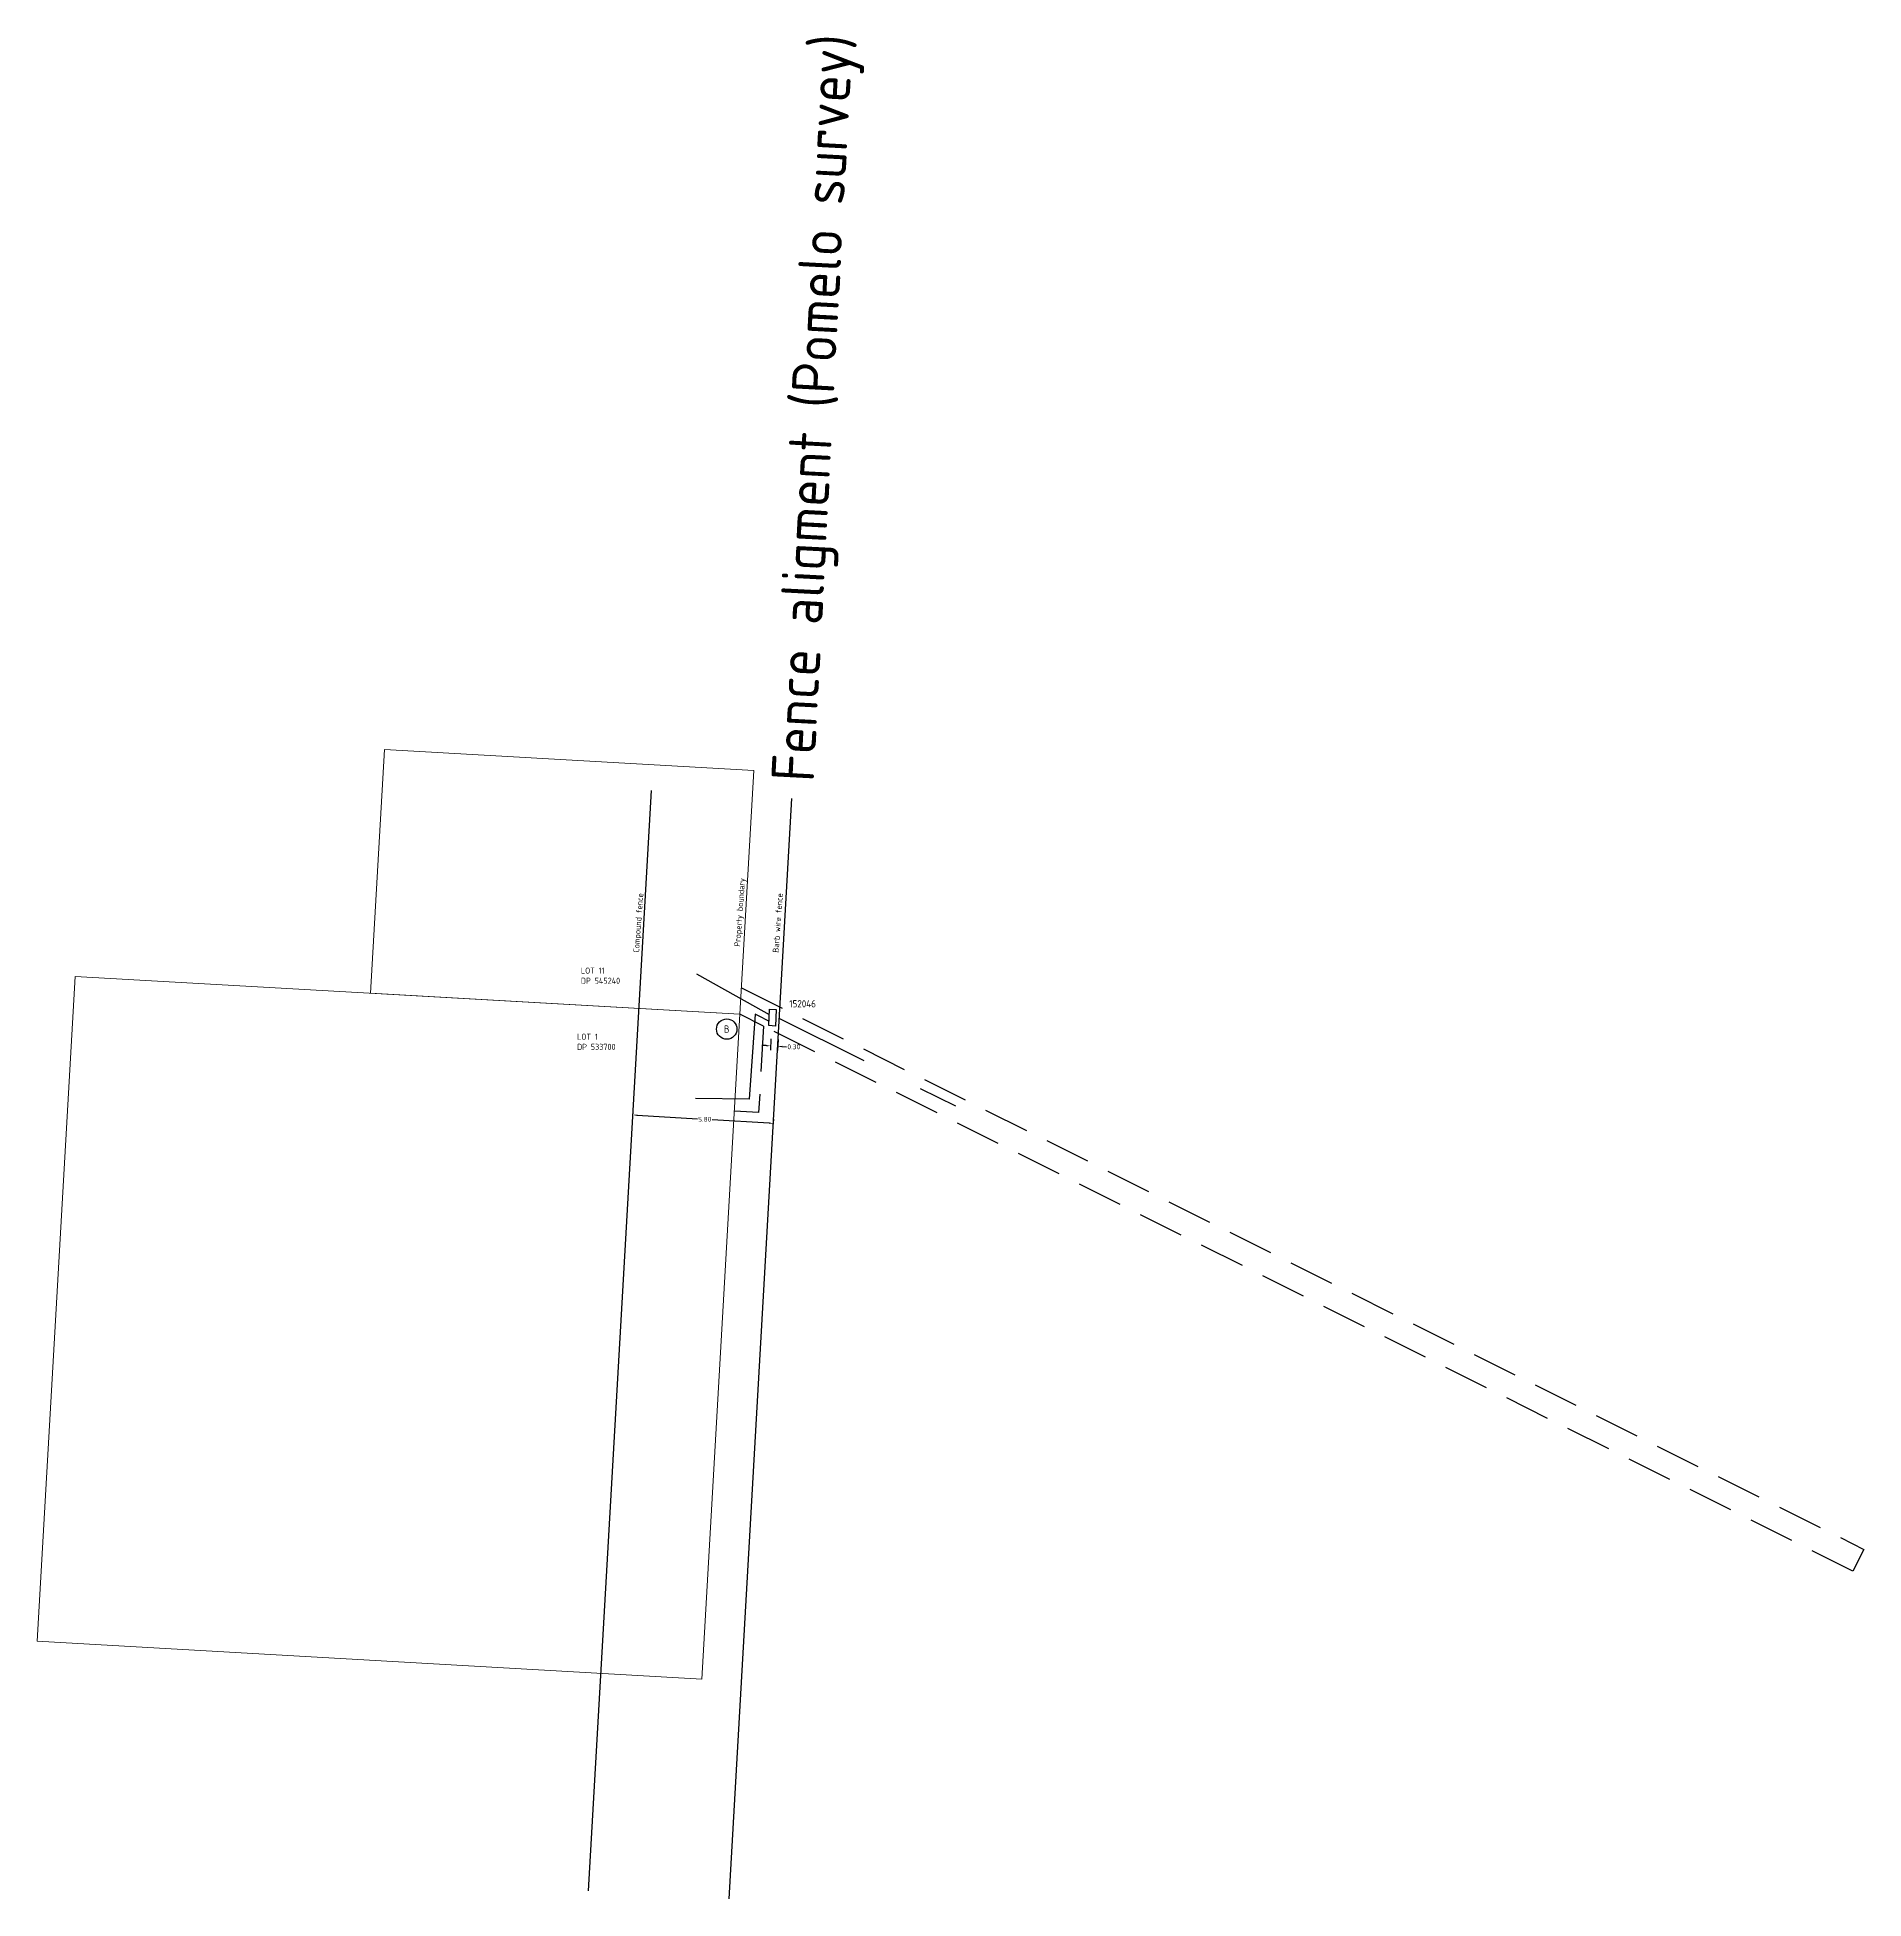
# Model space of a CAD drawing. Header units: metres. Extents: x 284227 to 284879, y 6219533 to 6220645.
# Drawn here: x 284687.3 to 284762.5, y 6220568.6 to 6220645.3 of the extents above; entities that cross this region are included whole.
import ezdxf
from ezdxf.enums import TextEntityAlignment as Align

# ---------------------------------------------------------------- set-up
doc = ezdxf.new("R2010")
doc.units = ezdxf.units.M
doc.linetypes.add('HIDDEN2', pattern=[0.1875, 0.125, -0.0625])
doc.linetypes.add('IECLdasha', pattern=[5, 3, -2])
doc.layers.get('0').update_dxf_attribs({"color": 6})
for name, color, linetype in [('_User Miscellaneous1', 7, 'Continuous'), ('_User Miscellaneous2', 7, 'Continuous'), ('_User Miscellaneous3', 7, 'Continuous'), ('_User Miscellaneous5', 7, 'Continuous'), ('_User Miscellaneous7', 7, 'Continuous'), ('Duct_SP_NEW', 2, 'Continuous'), ('SupportsUG_SP_LV_NEW', 2, 'Continuous'), ('Trench_SP_NEW', 2, 'Continuous')]:
    doc.layers.add(name, color=color, linetype=linetype)
doc.layers.add('Viewports', color=6, linetype='Continuous', plot=False)
doc.styles.add('ISOCP', font='isocp.shx', dxfattribs={"height": 1.75})
doc.styles.get("Standard").update_dxf_attribs({"font": 'isocp.shx'})
doc.linetypes.add('FENCELINE2', pattern='A,6.35,-2.54,[132,ltypeshp.shx,S=2.54,R=0,X=-2.54,Y=0],-2.54,25.4', length=36.83)
doc.linetypes.add('IECLTRG', pattern='A,7,-0.3,["V",Standard,S=2.5,R=90,X=2.5,Y=-1.1],-2.45', length=9.75)
doc.dimstyles.get("Standard").update_dxf_attribs({"dimtxt": 0.18, "dimasz": 0.18, "dimexe": 0.18, "dimexo": 0.0625, "dimgap": 0.09, "dimtad": 0, "dimtih": 1, "dimtoh": 1, "dimdec": 4, "dimzin": 0, "dimdsep": 46, "dimtxsty": 'Standard', "dimcen": 0.09, "dimadec": 0, "dimazin": 0, "dimtfac": 1, "dimtdec": 4, "dimtofl": 0, "dimtmove": 0, "dimatfit": 3, "dimfxl": 1, "dimtolj": 1, "dimtzin": 0, "dimarcsym": 0})

# ---------------------------------------------------------------- blocks, each defined once
blk = doc.blocks.new('DUCT_INDICATOR')
blk.add_circle((0, 0), 2.25)
blk.add_attdef('CODE', text='', height=1.8).set_placement((0, 0), align=Align.MIDDLE_CENTER)
at = {"flags": 1}
blk.add_attdef('Z', (0, 0), '', height=0.2, dxfattribs=at)
blk = doc.blocks.new('*D32')
at = {"layer": '_User Miscellaneous3', "color": 0, "lineweight": -2, "transparency": 16777216}
for p, q in [((284711.8, 6220600.757), (284711.817, 6220601.046)), ((284711.986, 6220600.856), (284714.466, 6220600.706)), ((284717.416, 6220600.529), (284715.066, 6220600.67)), ((284717.589, 6220600.409), (284717.607, 6220600.698))]:
    blk.add_line(p, q, dxfattribs=at)
at = {"layer": '_User Miscellaneous3', "color": 0, "lineweight": 15, "transparency": 16777216}
for points in [[(284711.988, 6220600.886), (284711.984, 6220600.826), (284711.807, 6220600.866)], [(284717.418, 6220600.559), (284717.415, 6220600.499), (284717.596, 6220600.518)]]:
    blk.add_solid(points, dxfattribs=at)
at = {"layer": 'Defpoints', "color": 0, "lineweight": 15, "transparency": 16777216}
for p in [(284711.796, 6220600.695), (284717.586, 6220600.346), (284717.596, 6220600.518)]:
    blk.add_point(p, dxfattribs=at)
at = {"layer": '_User Miscellaneous3', "color": 0, "transparency": 16777216, "insert": (284714.766, 6220600.688), "char_height": 0.2, "width": 0.70016, "attachment_point": 5}
blk.add_mtext('\\A1;5.80', dxfattribs=at)
blk = doc.blocks.new('*D33')
at = {"layer": '_User Miscellaneous3', "color": 0, "lineweight": -2, "transparency": 16777216}
for p, q in [((284717.3, 6220603.721), (284717.121, 6220603.732)), ((284717.496, 6220603.998), (284717.47, 6220603.531)), ((284717.792, 6220603.981), (284717.766, 6220603.515)), ((284717.956, 6220603.684), (284718.135, 6220603.674))]:
    blk.add_line(p, q, dxfattribs=at)
at = {"layer": '_User Miscellaneous3', "color": 0, "lineweight": 15, "transparency": 16777216}
for points in [[(284717.302, 6220603.751), (284717.299, 6220603.691), (284717.48, 6220603.711)], [(284717.957, 6220603.714), (284717.954, 6220603.654), (284717.776, 6220603.694)]]:
    blk.add_solid(points, dxfattribs=at)
at = {"layer": 'Defpoints', "color": 0, "lineweight": 15, "transparency": 16777216}
for p in [(284717.5, 6220604.06), (284717.776, 6220603.694), (284717.796, 6220604.043)]:
    blk.add_point(p, dxfattribs=at)
at = {"layer": '_User Miscellaneous3', "color": 0, "transparency": 16777216, "insert": (284718.436, 6220603.674), "char_height": 0.2, "attachment_point": 5}
blk.add_mtext('\\A1;0.30', dxfattribs=at)
blk = doc.blocks.new('*U40')
blk.add_wipeout([(-2.47, 3), (2.47, 3), (2.47, 1.02), (-2.47, 1.02)])
at = {"lineweight": -3}
blk.add_lwpolyline([(-2.47, 3), (2.47, 3), (2.47, 1.02), (-2.47, 1.02)], close=True, dxfattribs=at)
for tag, height, flags, p in [('STREET_CODE', 0.2, 9, (1.5, 2)), ('STATE', 0.2, 9, (1.5, 1.2)), ('SUPPORT_TYPE', 0.2, 9, (1.5, 1)), ('SUBURB', 0.2, 9, (1.5, 0.2)), ('STREETNAME', 0.2, 9, (1.5, 0)), ('OWNED_BY', 0.2, 9, (1.5, 1.8)), ('OPERATED_BY', 0.2, 9, (1.5, 1.6)), ('MAINTAINED_BY', 0.2, 9, (1.5, 1.4)), ('USAGE', 0.2, 9, (1.5, 0.8)), ('LEGEND', 0.2, 9, (1.5, 0.6)), ('PARENT', 0.2, 9, (1.5, 0.4)), ('ASSET_NUM', 2.5, 8, (2, 4)), ('Z', 0.2, 1, (1.5, -0.6)), ('LOCATION', 0.2, 9, (1.5, -0.2)), ('NOTES', 0.2, 9, (1.5, -0.4))]:
    blk.add_attdef(tag, text='', height=height, dxfattribs=dict(flags=flags)).set_placement(p, align=Align.MIDDLE_LEFT)

msp = doc.modelspace()

# ---------------------------------------------------------------- linework, layer by layer
at = {"layer": '_User Miscellaneous2', "color": 2, "linetype": 'IECLTRG'}
msp.add_line((284717.56468, 6220604.9182), (284714.43529, 6220606.67072), dxfattribs=at)
at = {"layer": '_User Miscellaneous2', "color": 252, "linetype": 'FENCELINE2', "ltscale": 0.17, "true_color": 0x939598}
for points in [[(284709.97809, 6220568.90054), (284712.56924, 6220614.24028)], [(284715.76864, 6220568.56961), (284718.35979, 6220613.90935)]]:
    msp.add_lwpolyline(points, dxfattribs=at)
at = {"layer": '_User Miscellaneous2', "color": 2, "linetype": 'IECLTRG', "flags": 128}
msp.add_lwpolyline([(284717.54985, 6220604.6582), (284716.85077, 6220605.01592), (284716.59572, 6220601.52014), (284714.39214, 6220601.53683)], dxfattribs=at)
at = {"layer": '_User Miscellaneous5', "color": 251, "linetype": 'Continuous', "lineweight": 15, "true_color": 0x636466}
for points in [[(284701.00055, 6220605.88203), (284701.57371, 6220615.93062), (284716.789, 6220615.0627), (284716.21569, 6220605.0142), (284701.00055, 6220605.88195)], [(284688.83033, 6220606.57612), (284687.26767, 6220579.18082), (284714.6531, 6220577.61873), (284716.21568, 6220605.01411), (284688.83033, 6220606.5762)]]:
    msp.add_lwpolyline(points, close=True, dxfattribs=at)
at = {"layer": '_User Miscellaneous7', "linetype": 'HIDDEN2', "ltscale": 15}
for p, q in [((284716.27789, 6220606.10129), (284762.51457, 6220582.96687)), ((284716.27789, 6220606.10129), (284716.27789, 6220606.10129)), ((284717.18971, 6220604.52684), (284716.98641, 6220600.96334)), ((284716.98641, 6220600.96334), (284715.988, 6220601.02026)), ((284762.51457, 6220582.96687), (284762.06692, 6220582.07222))]:
    msp.add_line(p, q, dxfattribs=at)
msp.add_lwpolyline([(284762.06692, 6220582.07222), (284717.18971, 6220604.52684), (284716.21568, 6220605.01411)], dxfattribs=at)
at = {"layer": 'Trench_SP_NEW', "color": 2, "linetype": 'IECLdasha', "ltscale": 1.3}
msp.add_line((284717.82378, 6220604.84704), (284725.10144, 6220601.23611), dxfattribs=at)

# ---------------------------------------------------------------- block references
at = {"layer": 'Duct_SP_NEW'}
ref = msp.add_blockref('DUCT_INDICATOR', (284715.67261, 6220604.40384), dxfattribs=dict(at, xscale=0.1868224809278012, yscale=0.1868224809278012, zscale=0.1868224809278012))
ref.add_attrib('CODE', 'B', dxfattribs={"layer": '0', "height": 0.3}).set_placement((284715.67261, 6220604.40384), align=Align.MIDDLE_CENTER)

# ---------------------------------------------------------------- texts
at = {"layer": '_User Miscellaneous1', "color": 252, "true_color": 0x939598, "char_height": 0.25, "attachment_point": 1, "rotation": 85.8276383}
for s, insert in [('Compound fence', (284711.81129, 6220607.56966)), ('Property boundary', (284715.97561, 6220607.80988)), ('Barb wire fence', (284717.56116, 6220607.56145))]:
    msp.add_mtext_dynamic_manual_height_columns(s, width=9.5521566, gutter_width=4, heights=[0.59958], dxfattribs=dict(at, insert=insert))
at = {"layer": '_User Miscellaneous1', "color": 251, "true_color": 0x636466, "char_height": 0.25, "attachment_point": 1}
for s, insert in [('LOT 11\\PDP 545240', (284709.6649, 6220606.93765)), ('LOT 1\\PDP 533700', (284709.50644, 6220604.21314))]:
    msp.add_mtext_dynamic_manual_height_columns(s, width=19.2859094, gutter_width=4, heights=[0], dxfattribs=dict(at, insert=insert))
at = {"layer": '_User Miscellaneous3', "color": 2, "insert": (284718.24881, 6220605.59581), "char_height": 0.3, "attachment_point": 1}
msp.add_mtext_dynamic_manual_height_columns('152046', width=6.1358869, gutter_width=4, heights=[0.59958], dxfattribs=at)
at = {"layer": 'Viewports', "linetype": 'Continuous', "style": 'ISOCP'}
msp.add_text('Fence aligment (Pomelo survey)', height=1.75, rotation=86.9941687, dxfattribs=at).set_placement((284719.25672, 6220614.5639))

# ---------------------------------------------------------------- dimensions: what is measured, and where the dimension line sits
at = {"layer": '_User Miscellaneous3'}
dim = msp.add_aligned_dim(p1=(284717.49982, 6220604.06007), p2=(284717.79594, 6220604.04318), distance=-0.34952, text='0.30', dimstyle='Standard', override={"dimtxt": 0.2}, dxfattribs=at)
dim.commit()
dim.dimension.update_dxf_attribs({"geometry": '*D33', "text_midpoint": (284718.43561, 6220603.67373)})
dim = msp.add_linear_dim(base=(284717.59607, 6220600.51803), p1=(284711.79619, 6220600.69486), p2=(284717.58574, 6220600.3464), angle=356.5556603, text='5.80', dimstyle='Standard', override={"dimtxt": 0.2}, dxfattribs=at)
dim.commit()
dim.dimension.update_dxf_attribs({"geometry": '*D32', "text_midpoint": (284714.76628, 6220600.68835), "dimtype": 161})

# ---------------------------------------------------------------- next in the draw order: block references
at = {"layer": 'SupportsUG_SP_LV_NEW', "color": 7, "xscale": 0.137845625885068, "yscale": 0.137845625885068, "zscale": 0.137845625885068, "rotation": 86.73514158140304}
msp.add_blockref('*U40', (284717.8348, 6220604.86248), dxfattribs=at)

doc.saveas('drawing.dxf')
